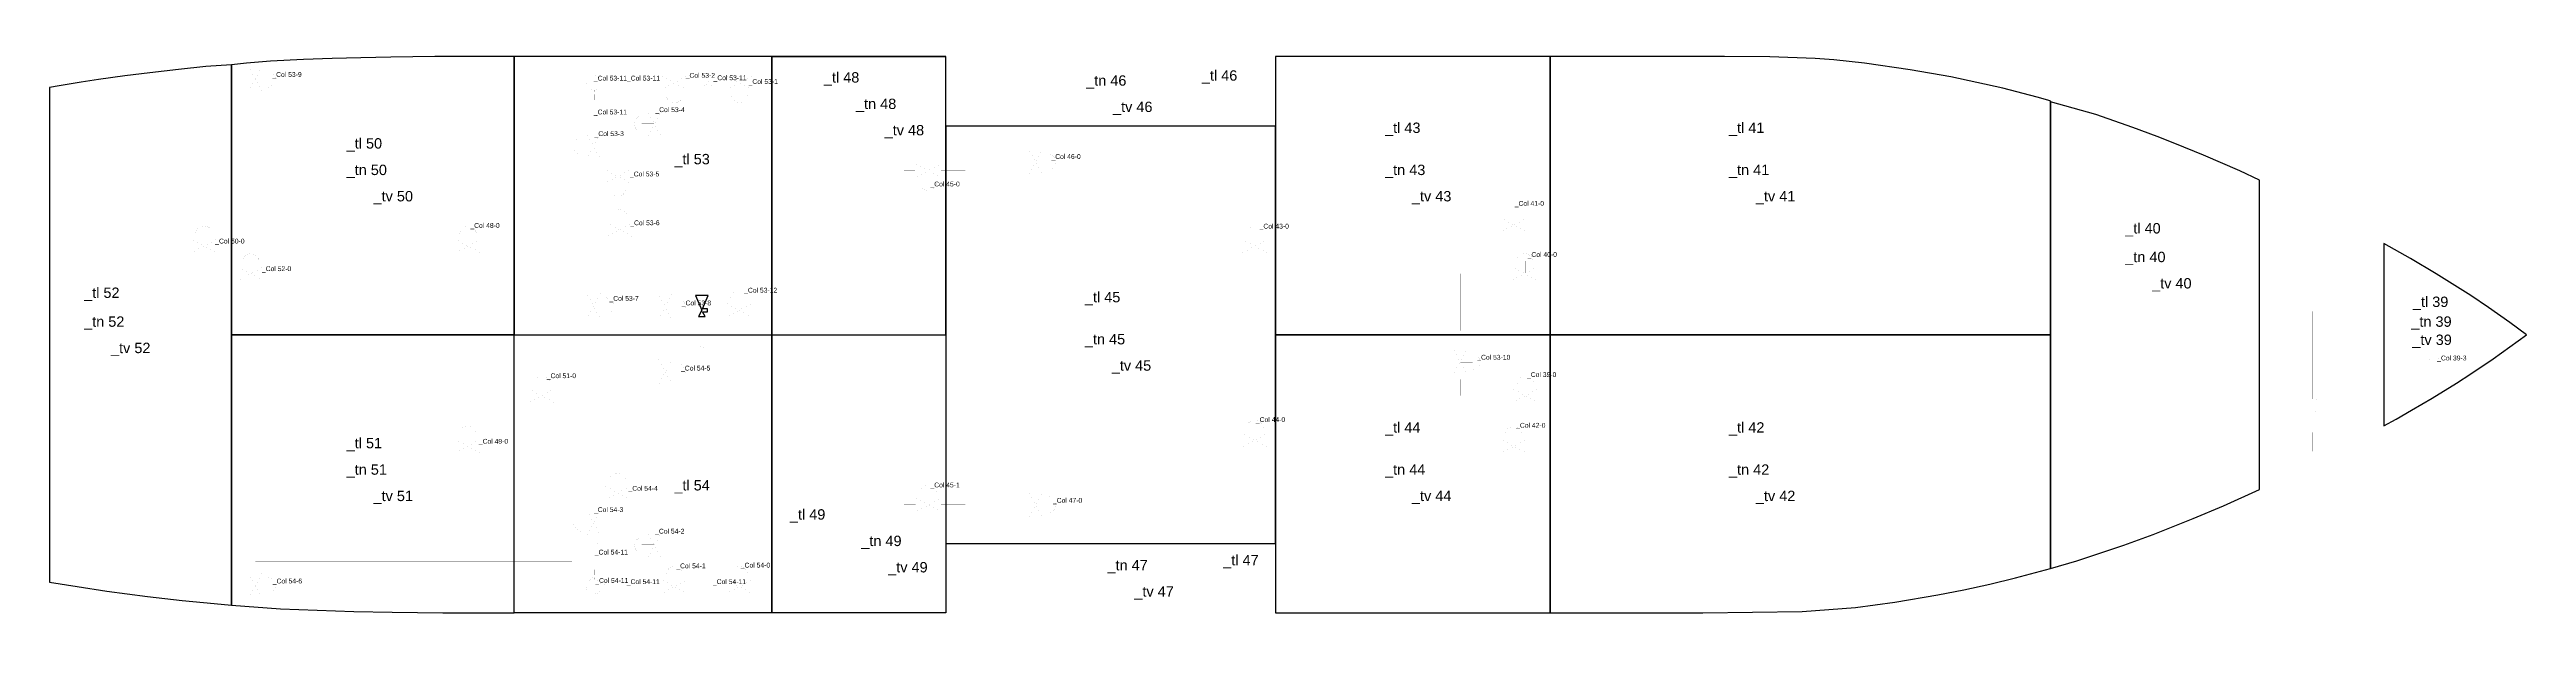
# Model space of a CAD drawing. Extents: x -56741 to 86636, y 24405 to 57793.
import ezdxf

# ---------------------------------------------------------------- set-up
doc = ezdxf.new("R2010")
doc.units = 0
doc.header["$MEASUREMENT"] = 0
doc.layers.add('Control object', color=240, linetype='CONTINUOUS')
doc.layers.add('Omriss tanker', color=240, linetype='CONTINUOUS')
doc.styles.add('ARIAL', font='ARIAL.TTF', dxfattribs={"height": 12})

msp = doc.modelspace()

# ---------------------------------------------------------------- linework, layer by layer
at = {"layer": 'Control object', "linetype": 'Continuous'}
for points, const_width in [([(-44822, 56809), (-44822, 57792), (-44822, 56809)], 2), ([(-16082, 55868), (-15748, 55868), (-15748, 57736), (-15748, 55868), (-16082, 55868)], 2), ([(-24110, 56111), (-24110, 55625), (-23663, 55816), (-23210, 55625), (-23210, 56111), (-23663, 55921), (-24110, 56111)], 0.3), ([(-19096, 56111), (-19096, 55625), (-18650, 55816), (-18197, 55625), (-18197, 56111), (-18650, 55921), (-19096, 56111)], 0.3), ([(-44822, 55370), (-44822, 54813), (-26633, 54813), (-26633, 50901), (-25250, 50901), (-26633, 50901), (-26633, 54813), (-44822, 54813), (-44822, 55370)], 2), ([(-25250, 54881), (-25250, 54211), (-25250, 54881)], 2), ([(-24110, 55868), (-24480, 55868), (-24110, 55868)], 2), ([(-21286, 55868), (-23210, 55868), (-21286, 55868)], 2), ([(-21286, 55868), (-21731, 55868), (-21731, 54201), (-21731, 55868), (-21286, 55868)], 2), ([(-19096, 55868), (-19848, 55868), (-19096, 55868)], 2), ([(-17521, 55868), (-18197, 55868), (-17521, 55868)], 2), ([(-25007, 54211), (-25493, 54211), (-25302, 53765), (-25493, 53312), (-25007, 53312), (-25197, 53765), (-25007, 54211)], 0.3), ([(-25250, 53312), (-25250, 52905), (-25250, 53312)], 2), ([(343, 52003), (343, 53987), (343, 52003)], 2), ([(-21731, 52762), (-21731, 44825), (-21731, 52762)], 2), ([(-24563, 50450), (-25250, 50450)], 0.3), ([(-23124, 50450), (-21731, 50450), (-23124, 50450)], 0.3), ([(-6577, 50792), (-7274, 50792), (-7274, 48316), (343, 48316), (-7274, 48316), (-7274, 50792), (-6577, 50792)], 2), ([(343, 50564), (343, 44825), (343, 50564)], 2), ([(-48516, 46422), (-48960, 46422), (-48960, 48829), (-41547, 48829), (-41547, 44825), (-41547, 48829), (-48960, 48829), (-48960, 46422), (-48516, 46422)], 2), ([(-24448, 47367), (-25250, 47367)], 0.3), ([(-23009, 47367), (-22231, 47367)], 0.3), ([(-21231, 47367), (-18985, 47367), (-18985, 45225), (-18985, 47367)], 0.3), ([(27301, 47635), (26685, 47635), (26685, 44825), (26685, 47635)], 0.3), ([(28739, 47635), (31004, 47635), (28739, 47635)], 2), ([(-47078, 46422), (-45253, 46422), (-47078, 46422)], 0.3), ([(-33231, 46422), (-34376, 46422), (-34376, 44825), (-34376, 46422), (-33231, 46422)], 2), ([(-31792, 46422), (-29108, 46422), (-31792, 46422)], 2), ([(-21731, 46348), (-21098, 46348), (-21098, 45225), (-21098, 46348)], 0.3), ([(12309, 46422), (11346, 46422), (11346, 44825), (11346, 46422), (12309, 46422)], 2), ([(13748, 46422), (15040, 46422), (13748, 46422)], 2), ([(-45813, 44825), (-53438, 44825), (-45813, 44825)], 2), ([(-44374, 44825), (27926, 44825), (-44374, 44825)], 2), ([(29364, 44825), (60003, 44825), (29364, 44825)], 2), ([(-21098, 44424), (-21098, 43617)], 2), ([(-18985, 44424), (-18985, 43566)], 2), ([(-21098, 39862), (-21098, 42178), (-21098, 39862)], 2), ([(-18985, 42343), (-18985, 41131), (-18985, 42343)], 2), ([(-18649, 42702), (-17543, 42702), (-18649, 42702)], 0.3), ([(-16104, 42702), (24194, 42702), (-16104, 42702)], 0.3), ([(26120, 42638), (74270, 42638), (74270, 37565), (74270, 42638), (26120, 42638)], 0.3), ([(-18985, 40231), (-18985, 40104), (-21098, 40104), (-18985, 40104), (-18985, 40231)], 0.3), ([(-19227, 40231), (-18742, 40231), (-18933, 40678), (-18742, 41131), (-19227, 41131), (-19038, 40678), (-19227, 40231)], 0.3), ([(24914, 39012), (24914, 37755), (24914, 39012)], 2), ([(29414, 37755), (55990, 37755), (55990, 39721), (80721, 39721), (55990, 39721), (55990, 37755), (29414, 37755)], 2), ([(80721, 39964), (80721, 39479), (81168, 39669), (81621, 39479), (81621, 39964), (81168, 39774), (80721, 39964)], 0.3), ([(81621, 39721), (83485, 39721), (81621, 39721)], 2), ([(-28972, 37755), (-45236, 37755), (-28972, 37755)], 2), ([(-33258, 34834), (-34376, 34834), (-34376, 32963), (-26512, 32963), (-26512, 37755), (-26512, 32963), (-34376, 32963), (-34376, 34834), (-33258, 34834)], 0.3), ([(-27534, 37755), (27975, 37755), (-27534, 37755)], 2), ([(-21731, 29817), (-21731, 37755), (-21731, 29817)], 2), ([(-21731, 36231), (-21098, 36231), (-21098, 37355), (-21098, 36231)], 0.3), ([(343, 32154), (343, 37755), (343, 32154)], 2), ([(12309, 35183), (11346, 35183), (11346, 37755), (11346, 35183), (12309, 35183)], 2), ([(27301, 34834), (26685, 34834), (26685, 37755), (26685, 34834), (27301, 34834)], 2), ([(74027, 36666), (74512, 36666), (74322, 37112), (74512, 37565), (74027, 37565), (74217, 37112), (74027, 36666)], 0.3), ([(74270, 36666), (74270, 34537), (74270, 36666)], 0.3), ([(-31819, 34834), (-28814, 34834)], 2), ([(13748, 35183), (15040, 35183), (13748, 35183)], 2), ([(28739, 34834), (31004, 34834), (28739, 34834)], 2), ([(-6577, 31443), (-7274, 31443), (-7274, 33873), (343, 33873), (-7274, 33873), (-7274, 31443), (-6577, 31443)], 2), ([(-44822, 27484), (-44822, 28145), (-26498, 28145), (-26498, 31643), (-25250, 31643), (-26498, 31643), (-26498, 28145), (-44822, 28145), (-44822, 27484)], 2), ([(-24563, 32129), (-25250, 32129), (-25250, 31113), (-25250, 32129), (-24563, 32129)], 2), ([(-23124, 32129), (-21731, 32129), (-23124, 32129)], 2), ([(343, 30715), (343, 28069), (343, 30715)], 2), ([(-25007, 29267), (-25493, 29267), (-25302, 28821), (-25493, 28368), (-25007, 28368), (-25197, 28821), (-25007, 29267)], 0.3), ([(-25250, 29267), (-25250, 29674), (-25250, 29267)], 2), ([(-25250, 27698), (-25250, 28368), (-25250, 27698)], 2), ([(-21286, 26712), (-21731, 26712), (-21731, 28378), (-21731, 26712), (-21286, 26712)], 2), ([(-44822, 26045), (-44822, 24992)], 2), ([(-24110, 26712), (-24480, 26712), (-24110, 26712)], 0.3), ([(-24110, 26954), (-24110, 26469), (-23663, 26659), (-23210, 26469), (-23210, 26954), (-23663, 26765), (-24110, 26954)], 0.3), ([(-21286, 26712), (-23210, 26712), (-21286, 26712)], 2), ([(-19096, 26712), (-19848, 26712), (-19096, 26712)], 2), ([(-19096, 26954), (-19096, 26469), (-18650, 26659), (-18197, 26469), (-18197, 26954), (-18650, 26765), (-19096, 26954)], 0.3), ([(-17521, 26712), (-18197, 26712), (-17521, 26712)], 2), ([(-16082, 26712), (-15494, 26712), (-15494, 24406), (-15494, 26712), (-16082, 26712)], 2)]:
    msp.add_lwpolyline(points, close=True, dxfattribs=dict(at, const_width=const_width))
at = {"layer": 'Control object', "color": 42, "linetype": 'Continuous'}
for points in [[(-44795, 56140, 1.34, 1.34, 0), (-44095, 56140, 1.34, 1.34, 0), (-44095, 56571, 1.34, 1.34, -0.8846768), (-44095, 55607, 1.34, 1.34, 0), (-44095, 56039, 1.34, 1.34, 0), (-44795, 56039, 1.34, 1.34, 0), (-44434, 55370, 0, 0, 0), (-45210, 55370, 1.34, 1.34, 0), (-44822, 56089, 1.34, 1.34, 0), (-45210, 56809, 0, 0, 0), (-44434, 56809, 1.34, 1.34, 0)], [(-20517, 55841, 1.34, 1.34, 0), (-20517, 55140, 1.34, 1.34, 0), (-20085, 55140, 1.34, 1.34, -0.8846768), (-21049, 55140, 1.34, 1.34, 0), (-20617, 55140, 1.34, 1.34, 0), (-20617, 55841, 1.34, 1.34, 0), (-21286, 55480, 0, 0, 0), (-21286, 56256, 1.34, 1.34, 0), (-20567, 55868, 1.34, 1.34, 0), (-19848, 56256, 0, 0, 0), (-19848, 55480, 1.34, 1.34, 0)], [(-16751, 55841, 1.34, 1.34, 0), (-16751, 55140, 1.34, 1.34, 0), (-16319, 55140, 1.34, 1.34, -0.8846768), (-17284, 55140, 1.34, 1.34, 0), (-16852, 55140, 1.34, 1.34, 0), (-16852, 55841, 1.34, 1.34, 0), (-17521, 55480, 0, 0, 0), (-17521, 56256, 1.34, 1.34, 0), (-16801, 55868, 1.34, 1.34, 0), (-16082, 56256, 0, 0, 0), (-16082, 55480, 1.34, 1.34, 0)], [(-21758, 53431, 1.34, 1.34, 0), (-22459, 53431, 1.34, 1.34, 0), (-22459, 53000, 1.34, 1.34, -0.8846768), (-22459, 53964, 1.34, 1.34, 0), (-22459, 53532, 1.34, 1.34, 0), (-21758, 53532, 1.34, 1.34, 0), (-22119, 54201, 0, 0, 0), (-21343, 54201, 1.34, 1.34, 0), (-21731, 53482, 1.34, 1.34, 0), (-21343, 52762, 0, 0, 0), (-22119, 52762, 1.34, 1.34, 0)], [(-25277, 52136, 1.34, 1.34, 0), (-25978, 52136, 1.34, 1.34, 0), (-25978, 51704, 1.34, 1.34, -0.8846768), (-25978, 52668, 1.34, 1.34, 0), (-25978, 52236, 1.34, 1.34, 0), (-25277, 52236, 1.34, 1.34, 0), (-25638, 52905, 0, 0, 0), (-24862, 52905, 1.34, 1.34, 0), (-25250, 52186, 1.34, 1.34, 0), (-24862, 51467, 0, 0, 0), (-25638, 51467, 1.34, 1.34, 0)], [(370, 51334, 1.34, 1.34, 0), (1071, 51334, 1.34, 1.34, 0), (1071, 51765, 1.34, 1.34, -0.8846768), (1071, 50801, 1.34, 1.34, 0), (1071, 51233, 1.34, 1.34, 0), (370, 51233, 1.34, 1.34, 0), (731, 50564, 0, 0, 0), (-45, 50564, 1.34, 1.34, 0), (343, 51283, 1.34, 1.34, 0), (-45, 52003, 0, 0, 0), (731, 52003, 1.34, 1.34, 0)], [(-23793, 50423, 1.34, 1.34, 0), (-23793, 49723, 1.34, 1.34, 0), (-23362, 49723, 1.34, 1.34, -0.8846768), (-24326, 49723, 1.34, 1.34, 0), (-23894, 49723, 1.34, 1.34, 0), (-23894, 50423, 1.34, 1.34, 0), (-24563, 50062, 0, 0, 0), (-24563, 50838, 1.34, 1.34, 0), (-23844, 50450, 1.34, 1.34, 0), (-23124, 50838, 0, 0, 0), (-23124, 50062, 1.34, 1.34, 0)], [(-5908, 50765, 1.34, 1.34, 0), (-5908, 50065, 1.34, 1.34, 0), (-6339, 50065, 1.34, 1.34, 0.8846768), (-5375, 50065, 1.34, 1.34, 0), (-5807, 50065, 1.34, 1.34, 0), (-5807, 50765, 1.34, 1.34, 0), (-5138, 50404, 0, 0, 0), (-5138, 51180, 1.34, 1.34, 0), (-5857, 50792, 1.34, 1.34, 0), (-6577, 51180, 0, 0, 0), (-6577, 50404, 1.34, 1.34, 0)], [(27970, 47663, 1.34, 1.34, 0), (27970, 48363, 1.34, 1.34, 0), (27538, 48363, 1.34, 1.34, -0.8846768), (28502, 48363, 1.34, 1.34, 0), (28070, 48363, 1.34, 1.34, 0), (28070, 47663, 1.34, 1.34, 0), (28739, 48024, 0, 0, 0), (28739, 47247, 1.34, 1.34, 0), (28020, 47635, 1.34, 1.34, 0), (27301, 47247, 0, 0, 0), (27301, 48024, 1.34, 1.34, 0)], [(-47847, 46449, 1.34, 1.34, 0), (-47847, 47150, 1.34, 1.34, 0), (-48279, 47150, 1.34, 1.34, -0.8846768), (-47315, 47150, 1.34, 1.34, 0), (-47747, 47150, 1.34, 1.34, 0), (-47747, 46449, 1.34, 1.34, 0), (-47078, 46810, 0, 0, 0), (-47078, 46034, 1.34, 1.34, 0), (-47797, 46422, 1.34, 1.34, 0), (-48516, 46034, 0, 0, 0), (-48516, 46810, 1.34, 1.34, 0)], [(-32562, 46449, 1.34, 1.34, 0), (-32562, 47150, 1.34, 1.34, 0), (-32993, 47150, 1.34, 1.34, -0.8846768), (-32029, 47150, 1.34, 1.34, 0), (-32461, 47150, 1.34, 1.34, 0), (-32461, 46449, 1.34, 1.34, 0), (-31792, 46810, 0, 0, 0), (-31792, 46034, 1.34, 1.34, 0), (-32511, 46422, 1.34, 1.34, 0), (-33231, 46034, 0, 0, 0), (-33231, 46810, 1.34, 1.34, 0)], [(-23779, 47394, 1.34, 1.34, 0), (-23779, 48094, 1.34, 1.34, 0), (-24210, 48094, 1.34, 1.34, -0.8846768), (-23246, 48094, 1.34, 1.34, 0), (-23678, 48094, 1.34, 1.34, 0), (-23678, 47394, 1.34, 1.34, 0), (-23009, 47755, 0, 0, 0), (-23009, 46978, 1.34, 1.34, 0), (-23728, 47367, 1.34, 1.34, 0), (-24448, 46978, 0, 0, 0), (-24448, 47755, 1.34, 1.34, 0)], [(12978, 46449, 1.34, 1.34, 0), (12978, 47150, 1.34, 1.34, 0), (12547, 47150, 1.34, 1.34, -0.8846768), (13511, 47150, 1.34, 1.34, 0), (13079, 47150, 1.34, 1.34, 0), (13079, 46449, 1.34, 1.34, 0), (13748, 46810, 0, 0, 0), (13748, 46034, 1.34, 1.34, 0), (13029, 46422, 1.34, 1.34, 0), (12309, 46034, 0, 0, 0), (12309, 46810, 1.34, 1.34, 0)], [(-45144, 44852, 1.34, 1.34, 0), (-45144, 45552, 1.34, 1.34, 0), (-45575, 45552, 1.34, 1.34, -0.8846768), (-44611, 45552, 1.34, 1.34, 0), (-45043, 45552, 1.34, 1.34, 0), (-45043, 44852, 1.34, 1.34, 0), (-44374, 45213, 0, 0, 0), (-44374, 44436, 1.34, 1.34, 0), (-45093, 44825, 1.34, 1.34, 0), (-45813, 44436, 0, 0, 0), (-45813, 45213, 1.34, 1.34, 0)], [(28595, 44852, 1.34, 1.34, 0), (28595, 45552, 1.34, 1.34, 0), (28163, 45552, 1.34, 1.34, -0.8846768), (29127, 45552, 1.34, 1.34, 0), (28695, 45552, 1.34, 1.34, 0), (28695, 44852, 1.34, 1.34, 0), (29364, 45213, 0, 0, 0), (29364, 44436, 1.34, 1.34, 0), (28645, 44825, 1.34, 1.34, 0), (27926, 44436, 0, 0, 0), (27926, 45213, 1.34, 1.34, 0)], [(-25223, 42995, 1.34, 1.34, 0), (-24523, 42995, 1.34, 1.34, 0), (-24523, 43427, 1.34, 1.34, -0.8846768), (-24523, 42463, 1.34, 1.34, 0), (-24523, 42894, 1.34, 1.34, 0), (-25223, 42894, 1.34, 1.34, 0), (-24862, 42225, 0, 0, 0), (-25638, 42225, 1.34, 1.34, 0), (-25250, 42945, 1.34, 1.34, 0), (-25638, 43664, 0, 0, 0), (-24862, 43664, 1.34, 1.34, 0)], [(-21071, 42948, 1.34, 1.34, 0), (-20370, 42948, 1.34, 1.34, 0), (-20370, 43380, 1.34, 1.34, -0.8846768), (-20370, 42416, 1.34, 1.34, 0), (-20370, 42847, 1.34, 1.34, 0), (-21071, 42847, 1.34, 1.34, 0), (-20709, 42178, 0, 0, 0), (-21486, 42178, 1.34, 1.34, 0), (-21098, 42898, 1.34, 1.34, 0), (-21486, 43617, 0, 0, 0), (-20709, 43617, 1.34, 1.34, 0)], [(-16874, 42730, 1.34, 1.34, 0), (-16874, 43430, 1.34, 1.34, 0), (-17306, 43430, 1.34, 1.34, -0.8846768), (-16342, 43430, 1.34, 1.34, 0), (-16773, 43430, 1.34, 1.34, 0), (-16773, 42730, 1.34, 1.34, 0), (-16104, 43091, 0, 0, 0), (-16104, 42314, 1.34, 1.34, 0), (-16824, 42702, 1.34, 1.34, 0), (-17543, 42314, 0, 0, 0), (-17543, 43091, 1.34, 1.34, 0)], [(24941, 39781, 1.34, 1.34, 0), (25642, 39781, 1.34, 1.34, 0), (25642, 40213, 1.34, 1.34, -0.8846768), (25642, 39249, 1.34, 1.34, 0), (25642, 39681, 1.34, 1.34, 0), (24941, 39681, 1.34, 1.34, 0), (25303, 39012, 0, 0, 0), (24526, 39012, 1.34, 1.34, 0), (24914, 39731, 1.34, 1.34, 0), (24526, 40450, 0, 0, 0), (25303, 40450, 1.34, 1.34, 0)], [(-28303, 37782, 1.34, 1.34, 0), (-28303, 38482, 1.34, 1.34, 0), (-28735, 38482, 1.34, 1.34, -0.8846768), (-27771, 38482, 1.34, 1.34, 0), (-28203, 38482, 1.34, 1.34, 0), (-28203, 37782, 1.34, 1.34, 0), (-27534, 38143, 0, 0, 0), (-27534, 37366, 1.34, 1.34, 0), (-28253, 37755, 1.34, 1.34, 0), (-28972, 37366, 0, 0, 0), (-28972, 38143, 1.34, 1.34, 0)], [(-21071, 39092, 1.34, 1.34, 0), (-20370, 39092, 1.34, 1.34, 0), (-20370, 38660, 1.34, 1.34, 0.8846768), (-20370, 39624, 1.34, 1.34, 0), (-20370, 39193, 1.34, 1.34, 0), (-21071, 39193, 1.34, 1.34, 0), (-20709, 39862, 0, 0, 0), (-21486, 39862, 1.34, 1.34, 0), (-21098, 39142, 1.34, 1.34, 0), (-21486, 38423, 0, 0, 0), (-20709, 38423, 1.34, 1.34, 0)], [(28644, 37782, 1.34, 1.34, 0), (28644, 38482, 1.34, 1.34, 0), (28212, 38482, 1.34, 1.34, -0.8846768), (29176, 38482, 1.34, 1.34, 0), (28745, 38482, 1.34, 1.34, 0), (28745, 37782, 1.34, 1.34, 0), (29414, 38143, 0, 0, 0), (29414, 37366, 1.34, 1.34, 0), (28694, 37755, 1.34, 1.34, 0), (27975, 37366, 0, 0, 0), (27975, 38143, 1.34, 1.34, 0)], [(-32589, 34861, 1.34, 1.34, 0), (-32589, 35562, 1.34, 1.34, 0), (-33021, 35562, 1.34, 1.34, -0.8846768), (-32057, 35562, 1.34, 1.34, 0), (-32488, 35562, 1.34, 1.34, 0), (-32488, 34861, 1.34, 1.34, 0), (-31819, 35222, 0, 0, 0), (-31819, 34446, 1.34, 1.34, 0), (-32539, 34834, 1.34, 1.34, 0), (-33258, 34446, 0, 0, 0), (-33258, 35222, 1.34, 1.34, 0)], [(12978, 35210, 1.34, 1.34, 0), (12978, 35911, 1.34, 1.34, 0), (12547, 35911, 1.34, 1.34, -0.8846768), (13511, 35911, 1.34, 1.34, 0), (13079, 35911, 1.34, 1.34, 0), (13079, 35210, 1.34, 1.34, 0), (13748, 35571, 0, 0, 0), (13748, 34795, 1.34, 1.34, 0), (13029, 35183, 1.34, 1.34, 0), (12309, 34795, 0, 0, 0), (12309, 35571, 1.34, 1.34, 0)], [(27970, 34861, 1.34, 1.34, 0), (27970, 35562, 1.34, 1.34, 0), (27538, 35562, 1.34, 1.34, -0.8846768), (28502, 35562, 1.34, 1.34, 0), (28070, 35562, 1.34, 1.34, 0), (28070, 34861, 1.34, 1.34, 0), (28739, 35222, 0, 0, 0), (28739, 34446, 1.34, 1.34, 0), (28020, 34834, 1.34, 1.34, 0), (27301, 34446, 0, 0, 0), (27301, 35222, 1.34, 1.34, 0)], [(-23793, 32157, 1.34, 1.34, 0), (-23793, 32857, 1.34, 1.34, 0), (-23362, 32857, 1.34, 1.34, 0.8846768), (-24326, 32857, 1.34, 1.34, 0), (-23894, 32857, 1.34, 1.34, 0), (-23894, 32157, 1.34, 1.34, 0), (-24563, 32518, 0, 0, 0), (-24563, 31741, 1.34, 1.34, 0), (-23844, 32129, 1.34, 1.34, 0), (-23124, 31741, 0, 0, 0), (-23124, 32518, 1.34, 1.34, 0)], [(-5908, 31470, 1.34, 1.34, 0), (-5908, 32170, 1.34, 1.34, 0), (-6339, 32170, 1.34, 1.34, -0.8846768), (-5375, 32170, 1.34, 1.34, 0), (-5807, 32170, 1.34, 1.34, 0), (-5807, 31470, 1.34, 1.34, 0), (-5138, 31831, 0, 0, 0), (-5138, 31054, 1.34, 1.34, 0), (-5857, 31443, 1.34, 1.34, 0), (-6577, 31054, 0, 0, 0), (-6577, 31831, 1.34, 1.34, 0)], [(370, 31485, 1.34, 1.34, 0), (1071, 31485, 1.34, 1.34, 0), (1071, 31917, 1.34, 1.34, -0.8846768), (1071, 30953, 1.34, 1.34, 0), (1071, 31384, 1.34, 1.34, 0), (370, 31384, 1.34, 1.34, 0), (731, 30715, 0, 0, 0), (-45, 30715, 1.34, 1.34, 0), (343, 31435, 1.34, 1.34, 0), (-45, 32154, 0, 0, 0), (731, 32154, 1.34, 1.34, 0)], [(-25277, 30444, 1.34, 1.34, 0), (-25978, 30444, 1.34, 1.34, 0), (-25978, 30876, 1.34, 1.34, 0.8846768), (-25978, 29912, 1.34, 1.34, 0), (-25978, 30343, 1.34, 1.34, 0), (-25277, 30343, 1.34, 1.34, 0), (-25638, 29674, 0, 0, 0), (-24862, 29674, 1.34, 1.34, 0), (-25250, 30394, 1.34, 1.34, 0), (-24862, 31113, 0, 0, 0), (-25638, 31113, 1.34, 1.34, 0)], [(-21758, 29148, 1.34, 1.34, 0), (-22459, 29148, 1.34, 1.34, 0), (-22459, 29580, 1.34, 1.34, 0.8846768), (-22459, 28616, 1.34, 1.34, 0), (-22459, 29047, 1.34, 1.34, 0), (-21758, 29047, 1.34, 1.34, 0), (-22119, 28378, 0, 0, 0), (-21343, 28378, 1.34, 1.34, 0), (-21731, 29098, 1.34, 1.34, 0), (-21343, 29817, 0, 0, 0), (-22119, 29817, 1.34, 1.34, 0)], [(-44795, 26815, 1.34, 1.34, 0), (-44095, 26815, 1.34, 1.34, 0), (-44095, 27247, 1.34, 1.34, -0.8846768), (-44095, 26283, 1.34, 1.34, 0), (-44095, 26714, 1.34, 1.34, 0), (-44795, 26714, 1.34, 1.34, 0), (-44434, 26045, 0, 0, 0), (-45210, 26045, 1.34, 1.34, 0), (-44822, 26765, 1.34, 1.34, 0), (-45210, 27484, 0, 0, 0), (-44434, 27484, 1.34, 1.34, 0)], [(-20517, 26739, 1.34, 1.34, 0), (-20517, 27439, 1.34, 1.34, 0), (-20085, 27439, 1.34, 1.34, 0.8846768), (-21049, 27439, 1.34, 1.34, 0), (-20617, 27439, 1.34, 1.34, 0), (-20617, 26739, 1.34, 1.34, 0), (-21286, 27100, 0, 0, 0), (-21286, 26323, 1.34, 1.34, 0), (-20567, 26712, 1.34, 1.34, 0), (-19848, 26323, 0, 0, 0), (-19848, 27100, 1.34, 1.34, 0)], [(-16751, 26739, 1.34, 1.34, 0), (-16751, 27439, 1.34, 1.34, 0), (-16319, 27439, 1.34, 1.34, 0.8846768), (-17284, 27439, 1.34, 1.34, 0), (-16852, 27439, 1.34, 1.34, 0), (-16852, 26739, 1.34, 1.34, 0), (-17521, 27100, 0, 0, 0), (-17521, 26323, 1.34, 1.34, 0), (-16801, 26712, 1.34, 1.34, 0), (-16082, 26323, 0, 0, 0), (-16082, 27100, 1.34, 1.34, 0)]]:
    msp.add_lwpolyline(points, format="xyseb", close=True, dxfattribs=at)
at = {"layer": 'Control object', "linetype": 'Continuous', "const_width": 0.63}
for points in [[(-24480, 55794), (-24480, 55942), (-24577, 55942), (-24726, 56066), (-24726, 55942), (-24823, 55942, 1.9262084), (-25324, 55444), (-25324, 55348), (-25448, 55200), (-25324, 55200), (-25324, 54881), (-25176, 54881), (-25176, 55198), (-25053, 55198), (-25176, 55347), (-25176, 55443, 0.3158256), (-24823, 55794), (-24727, 55794), (-24727, 55671), (-24578, 55794)], [(-24480, 26786), (-24480, 26637), (-24577, 26637), (-24726, 26513), (-24726, 26637), (-24823, 26637, -1.9262084), (-25324, 27136), (-25324, 27231), (-25448, 27380), (-25324, 27380), (-25324, 27698), (-25176, 27698), (-25176, 27381), (-25053, 27381), (-25176, 27232), (-25176, 27136, -0.3158256), (-24823, 26786), (-24727, 26786), (-24727, 26908), (-24578, 26786)]]:
    msp.add_lwpolyline(points, format="xyb", close=True, dxfattribs=at)
at = {"layer": 'Control object', "linetype": 'Continuous'}
for points, const_width in [([(-25250, 51467), (-25250, 45242)], 2), ([(-5138, 50792), (-3730, 50792)], 2), ([(29364, 44825), (60003, 44825)], 2), ([(-25250, 44424), (-25250, 43664)], 2), ([(-25250, 42225), (-25250, 38055)], 2), ([(-25250, 37355), (-25250, 31113)], 2), ([(-21098, 38055), (-21098, 38423)], 0.3), ([(-5138, 31443), (-3730, 31443)], 2)]:
    msp.add_lwpolyline(points, dxfattribs=dict(at, const_width=const_width))
at = {"layer": 'Control object', "color": 7, "linetype": 'Continuous'}
msp.add_lwpolyline([(-19179, 42343), (-18791, 42343), (-18939, 42618), (-18649, 42618), (-18649, 42786), (-18949, 42786), (-18623, 43566), (-19347, 43566), (-18985, 42702)], close=True, dxfattribs=at)
at = {"layer": 'Omriss tanker', "linetype": 'Continuous'}
for points in [[(-29846, 57390), (-32978, 57389), (-34443, 57381), (-36979, 57353), (-38728, 57322), (-40381, 57280), (-42038, 57223), (-43957, 57118), (-45347, 57011), (-46201, 56917), (-46205, 41290), (-29846, 41290)], [(-4861, 57390), (-14926, 57390), (-14926, 53365), (-14926, 53365), (-14926, 41290), (-4861, 41290), (-4861, 57390), (-14926, 57390)], [(30119, 57390), (14219, 57390), (14219, 41290), (30119, 41290), (30119, 57390)], [(59058, 54827), (58314, 55029), (56317, 55550), (53322, 56204), (50955, 56625), (48316, 57006), (46543, 57195), (45460, 57273), (42839, 57366), (40219, 57390), (38964, 57390), (36034, 57390), (32271, 57390), (30119, 57390), (30119, 41290), (59084, 41290), (59084, 54773)], [(-46201, 56917), (-47690, 56808), (-49275, 56647), (-50933, 56452), (-52378, 56265), (-53897, 56054), (-54909, 55902), (-56181, 55696), (-56741, 55604), (-56741, 26976), (-55146, 26715), (-53420, 26457), (-51063, 26143), (-49064, 25910), (-47216, 25728), (-46208, 25642)], [(71184, 50228), (70038, 50779), (67939, 51687), (66279, 52364), (65251, 52764), (63847, 53287), (61701, 54026), (59084, 54773), (59084, 27760), (60615, 28210), (63326, 29105), (65030, 29731), (67339, 30644), (69108, 31391), (71184, 32326), (71184, 50228)], [(14219, 53365), (-4861, 53365), (-4861, 29215), (14219, 29215), (14219, 53365)], [(-29846, 41290), (-46205, 41290), (-46208, 25642), (-43365, 25421), (-39125, 25266), (-36899, 25226), (-33981, 25195), (-33025, 25190), (-29846, 25190)], [(-4861, 25190), (-14926, 25190), (-14926, 29215), (-14926, 29215), (-14926, 41290), (-4861, 41290)], [(30119, 41290), (14219, 41290), (14219, 25190), (30119, 25190), (30119, 41270)], [(59084, 41290), (30119, 41290), (30119, 25190), (38964, 25190), (44711, 25269), (47805, 25511), (50081, 25818), (52572, 26234), (54069, 26525), (55567, 26852), (57064, 27216), (58209, 27522), (59084, 27760), (59084, 41290)]]:
    msp.add_lwpolyline(points, close=True, dxfattribs=at)
for points in [[(-29846, 57390), (-29846, 41290), (-14926, 41290), (-14926, 53365), (-14926, 53365), (-14926, 57390), (-29846, 57390)], [(-29846, 25190), (-29846, 41290), (-14926, 41290), (-14926, 29215), (-14926, 29215), (-14926, 25190), (-29846, 25190)]]:
    msp.add_lwpolyline(points, dxfattribs=at)
for points, const_width in [([(14219, 57390), (-4861, 57390), (-4861, 53365), (14219, 53365)], 0.3), ([(24914, 40450), (24914, 44825), (24914, 40450)], 2), ([(14219, 29215), (-4861, 29215), (-4861, 25190), (14219, 25190)], 2)]:
    msp.add_lwpolyline(points, close=True, dxfattribs=dict(at, const_width=const_width))
at = {"layer": 'Omriss tanker'}
msp.add_lwpolyline([(86636, 41290), (85677, 41992), (84444, 42859), (83420, 43550), (81415, 44817), (79914, 45707), (78384, 46561), (78389, 36018), (79088, 36405), (79986, 36914), (81168, 37610), (82588, 38493), (83420, 39029), (84708, 39899), (86636, 41290)], close=True, dxfattribs=at)

# ---------------------------------------------------------------- texts
at = {"layer": 'Control object', "linetype": 'Continuous', "style": 'ARIAL'}
for s, p in [('_Col 53-9', (-43842, 56209)), ('_Col 53-11', (-25230, 55996)), ('_Col 53-11', (-23316, 55996)), ('_Col 53-2', (-19916, 56160)), ('_Col 53-11', (-18304, 56019)), ('_Col 53-1', (-16275, 55802)), ('_Col 53-11', (-25230, 54037)), ('_Col 53-3', (-25192, 52784)), ('_Col 53-4', (-21671, 54172)), ('_Col 46-0', (1255, 51463)), ('_Col 53-5', (-23141, 50450)), ('_Col 45-0', (-5748, 49871)), ('_Col 41-0', (28072, 48748)), ('_Col 48-0', (-32380, 47472)), ('_Col 53-6', (-23122, 47625)), ('_Col 43-0', (13306, 47430)), ('_Col 50-0', (-47148, 46568)), ('_Col 40-0', (28820, 45793)), ('_Col 52-0', (-44445, 44970)), ('_Col 53-7', (-24329, 43251)), ('_Col 53-8', (-20142, 42987)), ('_Col 53-12', (-16531, 43723)), ('_Col 51-0', (-27960, 38775)), ('_Col 54-5', (-20184, 39216)), ('_Col 53-10', (25905, 39844)), ('_Col 39-3', (81470, 39800)), ('_Col 44-0', (13090, 36239)), ('_Col 42-0', (28154, 35906)), ('_Col 49-0', (-31890, 34980)), ('_Col 54-4', (-23226, 32258)), ('_Col 45-1', (-5748, 32453)), ('_Col 47-0', (1342, 31562)), ('_Col 54-3', (-25224, 31028)), ('_Col 54-11', (-25174, 28566)), ('_Col 54-2', (-21684, 29779)), ('_Col 54-1', (-20458, 27772)), ('_Col 54-0', (-16724, 27812)), ('_Col 54-6', (-43819, 26894)), ('_Col 54-11', (-25151, 26926)), ('_Col 54-11', (-23328, 26857)), ('_Col 54-11', (-18339, 26859))]:
    msp.add_text(s, height=280, dxfattribs=at).set_placement(p)
at = {"layer": 'Omriss tanker', "linetype": 'Continuous', "style": 'ARIAL'}
for s, height, p in [('_tl 48', 600, (-11917, 55883)), ('_tn 46', 600, (3264, 55701)), ('_tl 46', 600, (9962, 55992)), ('_tn 48', 600, (-10058, 54351)), ('_tv 46', 600, (4820, 54177)), ('_tv 48', 600, (-8398, 52827)), ('_tl 43', 600, (20566, 52967)), ('_tl 41', 600, (40475, 52967)), ('_tl 50', 600, (-39541, 52062)), ('_tl 53', 600, (-20571, 51153)), ('_tn 50', 600, (-39541, 50529)), ('_tn 43', 600, (20566, 50529)), ('_tn 41', 600, (40475, 50529)), ('_tv 50', 600, (-37985, 49005)), ('_tv 43', 600, (22122, 49005)), ('_tv 41', 600, (42031, 49005)), ('_tl 40', 600, (63412, 47148)), ('_tn 40', 600, (63412, 45488)), ('_tv 40', 600, (64968, 43964)), ('_tl 52', 600, (-54739, 43419)), ('_tl 45', 600, (3191, 43165)), ('_tl 39', 600, (80063, 42895)), ('_tn 52', 600, (-54739, 41748)), ('_tn 39', 600, (79973, 41748)), ('_tv 52', 600, (-53182, 40223)), ('_tn 45', 600, (3191, 40729)), ('_tv 39', 600, (80031, 40697)), ('_tv 45', 600, (4747, 39205)), ('_Col 39-0', 280, (28784, 38843)), ('_tl 44', 600, (20566, 35623)), ('_tl 42', 600, (40475, 35623)), ('_tl 51', 600, (-39541, 34717)), ('_tn 51', 600, (-39541, 33185)), ('_tn 44', 600, (20566, 33185)), ('_tn 42', 600, (40475, 33185)), ('_tv 51', 600, (-37985, 31661)), ('_tl 54', 600, (-20571, 32275)), ('_tv 44', 600, (22122, 31661)), ('_tv 42', 600, (42031, 31661)), ('_tl 49', 600, (-13884, 30589)), ('_tn 49', 600, (-9751, 29057)), ('_tv 49', 600, (-8195, 27533)), ('_tn 47', 600, (4499, 27650)), ('_tl 47', 600, (11197, 27940)), ('_tv 47', 600, (6055, 26126))]:
    msp.add_text(s, height=height, dxfattribs=at).set_placement(p)

doc.saveas('drawing.dxf')
